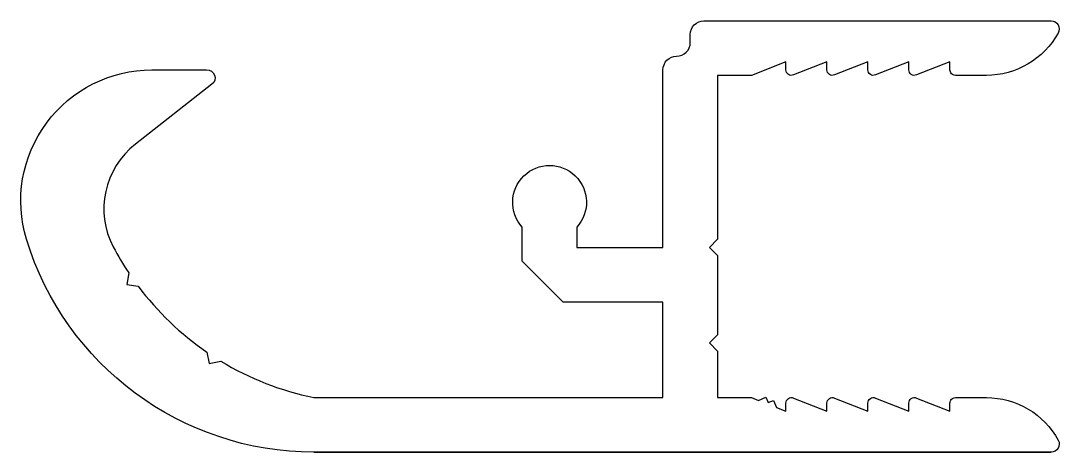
# Model space of a CAD drawing. Extents: x 1417.8 to 1455.8, y -27.2 to -11.4.
import ezdxf

# ---------------------------------------------------------------- set-up
doc = ezdxf.new("R2010")
doc.units = 0
doc.header["$LTSCALE"] = 15
doc.layers.get('0').update_dxf_attribs({"linetype": 'CONTINUOUS'})

msp = doc.modelspace()

# ---------------------------------------------------------------- linework, layer by layer
at = {"color": 0, "ltscale": 0.05}
msp.add_lwpolyline([(1428.514, -27.217, -0.329292), (1417.995, -19.421, -0.504059), (1422.585, -13.217), (1424.585, -13.217, -0.731827), (1424.781, -13.744), (1421.978, -15.937, 0.362406), (1421.17, -19.695, 0.025756), (1421.734, -20.645), (1421.661, -21.069), (1422.085, -21.142, 0.081481), (1424.592, -23.548), (1424.682, -23.969), (1425.103, -23.879, 0.085966), (1428.513, -25.217), (1441.285, -25.217), (1441.285, -21.717), (1437.635, -21.717), (1436.135, -20.217), (1436.135, -18.974, -2.256918), (1438.135, -18.974), (1438.135, -19.717), (1441.285, -19.717), (1441.285, -13.217, -0.414214), (1441.785, -12.717, 0.414214), (1442.285, -12.217), (1442.285, -11.917, -0.414214), (1442.785, -11.417), (1455.485, -11.417, -0.566368), (1455.746, -11.866, -0.273256), (1453.119, -13.417), (1451.985, -13.417, -0.414214), (1451.785, -13.217), (1451.785, -12.917), (1450.559, -13.403, -0.529563), (1450.285, -13.217), (1450.285, -12.917), (1449.059, -13.403, -0.529563), (1448.785, -13.217), (1448.785, -12.917), (1447.559, -13.403, -0.529563), (1447.285, -13.217), (1447.285, -12.917), (1446.059, -13.403, -0.529563), (1445.785, -13.217), (1445.785, -12.917), (1444.523, -13.417), (1443.285, -13.417), (1443.285, -19.417), (1442.985, -19.717), (1443.285, -20.017), (1443.285, -22.917), (1442.985, -23.217), (1443.285, -23.517), (1443.285, -25.217), (1444.523, -25.217), (1444.78, -25.319), (1445.046, -25.206), (1445.129, -25.401), (1445.324, -25.318), (1445.435, -25.579), (1445.785, -25.717), (1445.785, -25.417, -0.529563), (1446.059, -25.231), (1447.285, -25.717), (1447.285, -25.417, -0.529563), (1447.559, -25.231), (1448.785, -25.717), (1448.785, -25.417, -0.529563), (1449.059, -25.231), (1450.285, -25.717), (1450.285, -25.417, -0.529563), (1450.559, -25.231), (1451.785, -25.717), (1451.785, -25.417, -0.414214), (1451.985, -25.217), (1453.119, -25.217, -0.274052), (1455.75, -26.777, -0.565391), (1455.485, -27.217), (1428.508, -27.217), (1455.485, -27.217)], format="xyb", dxfattribs=at)

doc.saveas('drawing.dxf')
